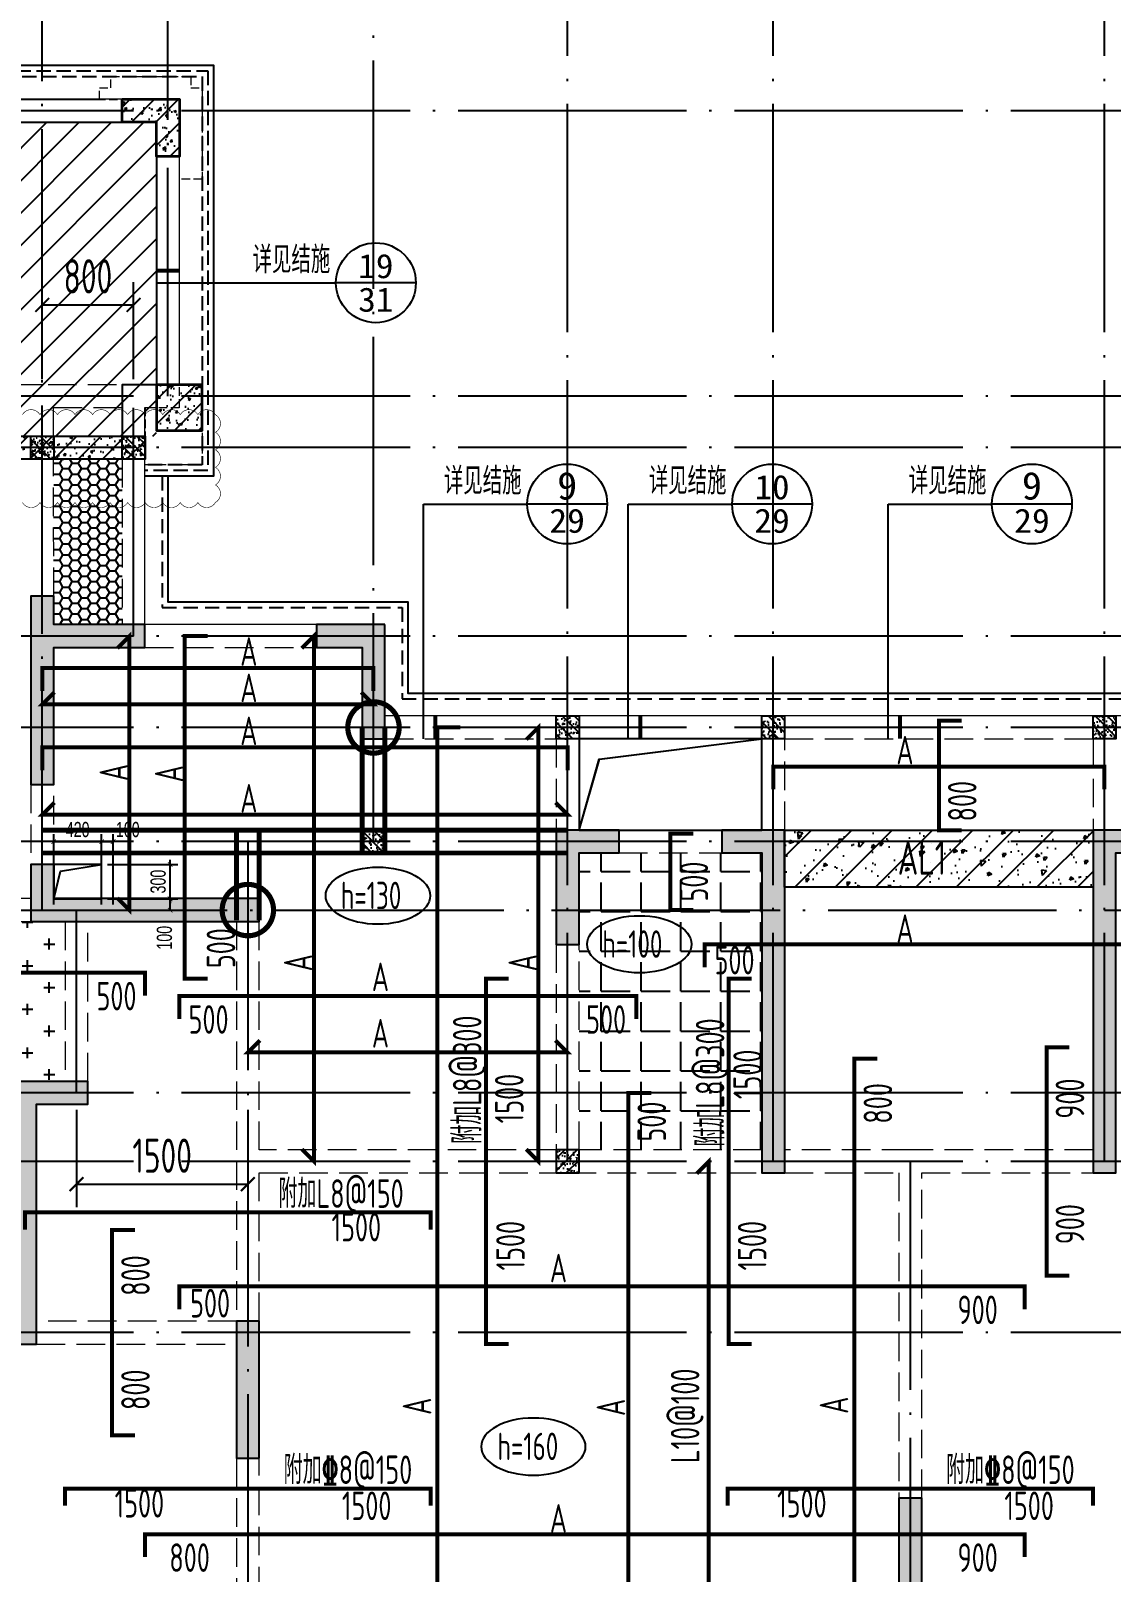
# Model space of a CAD drawing. Extents: x -668857 to 143095, y -247466 to 228182.
# Drawn here: x -200930 to -191471, y 131497 to 144994 of the extents above; entities that cross this region are included whole.
import ezdxf
from ezdxf.enums import TextEntityAlignment as Align

# ---------------------------------------------------------------- set-up
doc = ezdxf.new("R2010")
doc.units = 0
doc.header["$LTSCALE"] = 1000
for name, pattern in [('__DASH', [0.35, 0.25, -0.1]), ('DASH', [0.35, 0.25, -0.1]), ('DOTE', [2.42, 2, -0.2, 0.02, -0.2]), ('HIDDEN', [0.375, 0.25, -0.125])]:
    doc.linetypes.add(name, pattern=pattern)
doc.layers.get('0').update_dxf_attribs({"linetype": 'CONTINUOUS'})
doc.layers.get('DEFPOINTS').update_dxf_attribs({"linetype": 'CONTINUOUS'})
doc.layers.add('+公共字体', color=7, linetype='CONTINUOUS', lineweight=20)
doc.layers.add('平面-看线', color=45, linetype='CONTINUOUS', lineweight=15)
for name, color, linetype in [('A-DOTE', 10, 'DOTE'), ('BEAM', 4, 'DASH'), ('DIM_IDEN', 67, 'CONTINUOUS'), ('HATCH', 8, 'CONTINUOUS'), ('PUB_TEXT', 2, 'CONTINUOUS'), ('ROOF', 183, 'CONTINUOUS'), ('S-B板填充', 251, 'CONTINUOUS'), ('S-B板标注', 3, 'CONTINUOUS'), ('S-B板配筋', 6, 'CONTINUOUS'), ('S-B板配筋号', 7, 'CONTINUOUS'), ('S-B表格', 2, 'CONTINUOUS'), ('S-C承台编号', 6, 'CONTINUOUS'), ('S-D洞口', 4, 'CONTINUOUS'), ('S-D洞口标注', 3, 'CONTINUOUS'), ('S-L主梁线', 4, 'DASH'), ('S-Q墙填充', 252, 'CONTINUOUS'), ('S-Q墙实线', 6, 'CONTINUOUS'), ('S-Q墙标注', 3, 'CONTINUOUS'), ('S-Z柱填充', 252, 'CONTINUOUS'), ('S-Z柱实线', 6, 'CONTINUOUS'), ('S-板正筋', 2, 'CONTINUOUS'), ('S-构造柱', 212, 'CONTINUOUS'), ('TEXT', 2, 'CONTINUOUS'), ('水平筋标注', 7, 'CONTINUOUS'), ('看线', 251, 'CONTINUOUS')]:
    doc.layers.add(name, color=color, linetype=linetype)
doc.layers.add('审图修改', color=2, linetype='CONTINUOUS', plot=False)
doc.layers.add('配箍校核', color=34, linetype='CONTINUOUS', plot=False)
doc.styles.add('_TCH_AXIS', font='COMPLEX', dxfattribs={"bigfont": 'GBCBIG'})
doc.styles.add('_TCH_LABEL', font='simhei.ttf')
doc.styles.add('TSSD_REIN', font='tssdeng.shx', dxfattribs={"width": 0.7, "height": 300, "bigfont": 'tssdchn.shx'})
doc.styles.add('结构文字', font='zstxt.shx', dxfattribs={"width": 0.7, "bigfont": 'zshz.shx'})
doc.dimstyles.new('STRUCK', dxfattribs={"dimtxt": 400, "dimasz": 121, "dimexe": 200, "dimexo": 150, "dimgap": 115, "dimtad": 1, "dimdec": 0, "dimdsep": 46, "dimtxsty": '结构文字', "dimblk": 'ARCHTICK', "dimcen": 400, "dimclrd": 3, "dimclre": 3, "dimclrt": 7, "dimadec": 0, "dimazin": 0, "dimtfac": 1, "dimtdec": 0, "dimtix": 1, "dimtmove": 2, "dimatfit": 3, "dimldrblk": '_DIMX', "dimfxl": 0, "dimtolj": 1, "dimtzin": 0, "dimarcsym": 0})
doc.dimstyles.new('STRUCK30', dxfattribs={"dimscale": 0.33333, "dimtxt": 400, "dimasz": 121, "dimexe": 200, "dimexo": 150, "dimgap": 115, "dimtad": 1, "dimdec": 0, "dimdsep": 46, "dimtxsty": '结构文字', "dimblk": 'ARCHTICK', "dimcen": 400, "dimclrd": 3, "dimclre": 3, "dimclrt": 7, "dimadec": 0, "dimazin": 0, "dimtfac": 1, "dimtdec": 0, "dimtix": 1, "dimtmove": 2, "dimatfit": 3, "dimldrblk": '_DIMX', "dimfxl": 0, "dimtolj": 1, "dimtzin": 0, "dimarcsym": 0})

# ---------------------------------------------------------------- blocks, each defined once
blk = doc.blocks.new('20210726.16350016')
at = {"layer": 'A-DOTE'}
for p, q in [((18500, 13100.3), (18500, 21100)), ((19600, 17600), (19600, 21100)), ((21400, 13700), (21400, 21100)), ((23100, 10900), (23100, 21100)), ((24900, 10900), (24900, 21100)), ((27800, 10900), (27800, 21100)), ((55600, 20100), (3600, 20100)), ((55600, 17600), (3600, 17600)), ((19300, 15500), (19300, 17600)), ((55600, 17150), (3600, 17150)), ((55600, 15500), (3600, 15500)), ((55600, 14700), (3600, 14700)), ((55600, 13700), (3600, 13700)), ((20299.8, 13700), (20300, 3600)), ((3600, 13100.3), (55600, 13100.3)), ((18800, 11500), (18800, 13100)), ((55600, 11500), (3600, 11500)), ((55600, 10900), (3600, 10900)), ((26100, 10900), (26100, 3600)), ((55600, 9400), (3600, 9400))]:
    blk.add_line(p, q, dxfattribs=at)
blk = doc.blocks.new('20210729.03492876')
at = {"layer": 'ROOF', "ltscale": 0.8}
for points in [[(10500, 13200), (8500, 13200), (8500, 16500), (15700, 16500), (15700, 12900), (15100, 12900)], [(10700, 13250), (10700, 13700), (9000, 13700), (9000, 16000), (15200, 16000), (15200, 13700), (14900, 13700), (14900, 13250)]]:
    blk.add_lwpolyline(points, dxfattribs=at)
at = {"layer": 'ROOF', "linetype": '__DASH', "ltscale": 0.5}
for points in [[(10500, 13250), (8550, 13250), (8550, 16450), (15650, 16450), (15650, 12950), (15100, 12950)], [(10500, 13300), (8600, 13300), (8600, 16400), (15600, 16400), (15600, 13000), (15100, 13000)]]:
    blk.add_lwpolyline(points, dxfattribs=at)
at = {"layer": '平面-看线', "linetype": 'DASH', "ltscale": 0.3}
for points in [[(9500, 16200), (14700, 16200), (14700, 16300), (14800, 16300), (14800, 16400), (15090, 16400), (15090, 16400), (15210, 16400), (15210, 16400), (15500, 16400), (15500, 16300), (15600, 16300), (15600, 15500), (15400, 15500), (15400, 13700), (15600, 13700), (15600, 13000), (15100, 13000)], [(10500, 13250), (10500, 13500), (8800, 13500), (8800, 16200), (15400, 16200), (15400, 13500), (15100, 13500), (15100, 13250)]]:
    blk.add_lwpolyline(points, dxfattribs=at)
at = {"layer": '看线', "color": 201, "linetype": 'HIDDEN', "ltscale": 0.5}
blk.add_lwpolyline([(15250, 12900), (15250, 11750), (17350, 11750), (17350, 10950), (23750, 10950), (23750, 10950), (25300, 10950)], dxfattribs=at)
at = {"layer": '看线', "color": 201}
blk.add_lwpolyline([(15300, 12900), (15300, 11800), (17400, 11800), (17400, 11000), (23800, 11000), (23800, 11000), (25300, 11000)], dxfattribs=at)
blk = doc.blocks.new('_ArchTick')
at = {"color": 0, "linetype": 'ByBlock', "const_width": 0.15}
blk.add_lwpolyline([(-0.5, -0.5), (0.5, 0.5)], dxfattribs=at)
blk = doc.blocks.new('*D559')
at = {"layer": 'DEFPOINTS', "color": 0}
for p in [(-200310, 137694), (-199710, 137694), (-200310, 137394)]:
    blk.add_point(p, dxfattribs=at)
at = {"layer": 'S-D洞口标注', "color": 3, "lineweight": -2}
for p, q in [((-200260, 137694), (-199643, 137694)), ((-199710, 137694), (-199710, 137735)), ((-199710, 137394), (-199710, 137694)), ((-200260, 137394), (-199643, 137394)), ((-199710, 137394), (-199710, 137354))]:
    blk.add_line(p, q, dxfattribs=at)
at = {"layer": 'S-D洞口标注', "color": 3, "lineweight": -2, "xscale": 40.33293, "yscale": 40.33293, "zscale": 40.33293}
for p, rotation in [((-199710, 137694), 270), ((-199710, 137394), 90)]:
    blk.add_blockref('_ArchTick', p, dxfattribs=dict(at, rotation=rotation))
at = {"layer": 'S-D洞口标注', "color": 7, "insert": (-199815, 137544), "char_height": 133.3, "attachment_point": 5, "rotation": 90, "style": '结构文字'}
blk.add_mtext('\\A1;300', dxfattribs=at)
blk = doc.blocks.new('_DIMX')
blk.add_line((-150, 0), (150, 0))
at = {"const_width": 50}
blk.add_lwpolyline([(-70, -70), (70, 70)], dxfattribs=at)
blk = doc.blocks.new('*D560')
at = {"layer": 'DEFPOINTS', "color": 0}
for p in [(-200310, 137894), (-200730, 137294), (-200310, 137294)]:
    blk.add_point(p, dxfattribs=at)
at = {"layer": 'S-D洞口标注', "color": 3, "lineweight": -2}
for p, q in [((-200730, 137344), (-200730, 137960)), ((-200310, 137344), (-200310, 137960)), ((-200730, 137894), (-200310, 137894))]:
    blk.add_line(p, q, dxfattribs=at)
at = {"layer": 'S-D洞口标注', "color": 3, "lineweight": -2, "xscale": 40.33293, "yscale": 40.33293, "zscale": 40.33293, "rotation": 180}
blk.add_blockref('_ArchTick', (-200730, 137894), dxfattribs=at)
at = {"layer": 'S-D洞口标注', "color": 3, "lineweight": -2, "xscale": 40.33293, "yscale": 40.33293, "zscale": 40.33293}
blk.add_blockref('_ArchTick', (-200310, 137894), dxfattribs=at)
at = {"layer": 'S-D洞口标注', "color": 7, "insert": (-200520, 137999), "char_height": 133.3, "attachment_point": 5, "style": '结构文字'}
blk.add_mtext('\\A1;420', dxfattribs=at)
blk = doc.blocks.new('*D561')
at = {"layer": 'DEFPOINTS', "color": 0}
for p in [(-200210, 137894), (-200310, 137294), (-200210, 137294)]:
    blk.add_point(p, dxfattribs=at)
at = {"layer": 'S-D洞口标注', "color": 3, "lineweight": -2}
for p, q in [((-200310, 137344), (-200310, 137960)), ((-200210, 137344), (-200210, 137960)), ((-200310, 137894), (-200210, 137894))]:
    blk.add_line(p, q, dxfattribs=at)
at = {"layer": 'S-D洞口标注', "color": 3, "lineweight": -2, "xscale": 40.33293, "yscale": 40.33293, "zscale": 40.33293, "rotation": 180}
blk.add_blockref('_ArchTick', (-200310, 137894), dxfattribs=at)
at = {"layer": 'S-D洞口标注', "color": 3, "lineweight": -2, "xscale": 40.33293, "yscale": 40.33293, "zscale": 40.33293}
blk.add_blockref('_ArchTick', (-200210, 137894), dxfattribs=at)
at = {"layer": 'S-D洞口标注', "color": 7, "insert": (-200081, 137999), "char_height": 133.3, "attachment_point": 5, "style": '结构文字'}
blk.add_mtext('\\A1;100', dxfattribs=at)
blk = doc.blocks.new('*D562')
at = {"layer": 'DEFPOINTS', "color": 0}
for p in [(-200310, 137394), (-200310, 137294), (-199710, 137394)]:
    blk.add_point(p, dxfattribs=at)
at = {"layer": 'S-D洞口标注', "color": 3, "lineweight": -2}
for p, q in [((-200260, 137394), (-199643, 137394)), ((-200260, 137294), (-199643, 137294)), ((-199710, 137294), (-199710, 137394))]:
    blk.add_line(p, q, dxfattribs=at)
at = {"layer": 'S-D洞口标注', "color": 3, "lineweight": -2, "xscale": 40.33293, "yscale": 40.33293, "zscale": 40.33293}
for p, rotation in [((-199710, 137394), 90), ((-199710, 137294), 270)]:
    blk.add_blockref('_ArchTick', p, dxfattribs=dict(at, rotation=rotation))
at = {"layer": 'S-D洞口标注', "color": 7, "insert": (-199760, 137052), "char_height": 133.3, "attachment_point": 5, "rotation": 90, "style": '结构文字'}
blk.add_mtext('\\A1;100', dxfattribs=at)
blk = doc.blocks.new('20210803.22403995')
at = {"layer": '+公共字体', "color": 2, "const_width": 45}
for points in [[(-847438, -168387, 1), (-847438, -167937, 1), (-847438, -168387, -1)], [(-848538, -169986, 1), (-848538, -169536, 1), (-848538, -169986, -1)]]:
    blk.add_lwpolyline(points, format="xyb", dxfattribs=at)
blk = doc.blocks.new('20210807.15313138')
at = {"layer": 'S-Q墙填充'}
h = blk.add_hatch(color=252, dxfattribs=at)
h.dxf.hatch_style = 1
h.paths.add_polyline_path([(74816, 67840), (74816, 66540), (75016, 66540), (75016, 67740), (75815, 67740), (75815, 67940), (75016, 67940), (75016, 68190), (74816, 68190)])
h = blk.add_hatch(color=252, dxfattribs=at)
h.dxf.hatch_style = 1
h.paths.add_polyline_path([(77916, 67940), (77316, 67940), (77316, 67740), (77716, 67740), (77716, 66940), (77916, 66940)])
h = blk.add_hatch(color=252, dxfattribs=at)
h.dxf.hatch_style = 1
h.paths.add_polyline_path([(79416, 66140), (79416, 65140), (79616, 65140), (79616, 65940), (79966, 65940), (79966, 66140)])
h = blk.add_hatch(color=252, dxfattribs=at)
h.dxf.hatch_style = 1
h.paths.add_polyline_path([(81416, 66140), (80866, 66140), (80866, 65940), (81216, 65940), (81216, 63140), (81416, 63140)])
h = blk.add_hatch(color=252, dxfattribs=at)
h.dxf.hatch_style = 1
h.paths.add_polyline_path([(84116, 66140), (84116, 63140), (84316, 63140), (84316, 65940), (84616, 65940), (84616, 66140)])
h = blk.add_hatch(color=252, dxfattribs=at)
h.dxf.hatch_style = 1
h.paths.add_polyline_path([(75016, 65540), (75016, 65840), (74816, 65840), (74816, 65340), (75216, 65340), (76816, 65340), (76816, 65540), (75216, 65540)])
h = blk.add_hatch(color=252, dxfattribs=at)
h.dxf.hatch_style = 1
h.paths.add_polyline_path([(74866, 61640), (74866, 63240), (74866, 63740), (75316, 63740), (75316, 63940), (74666, 63940), (74666, 63240), (74666, 61840), (74466, 61840), (74466, 61640)])
h = blk.add_hatch(color=252, dxfattribs=at)
h.dxf.hatch_style = 1
h.paths.add_polyline_path([(76816, 60640), (76816, 61840), (76616, 61840), (76616, 60640)])
h = blk.add_hatch(color=252, dxfattribs=at)
h.dxf.hatch_style = 1
h.paths.add_polyline_path([(82416, 58640), (83316, 58640), (83416, 58640), (83416, 58840), (83316, 58840), (82616, 58840), (82616, 60290), (82416, 60290)])
at = {"layer": 'S-Z柱填充'}
h = blk.add_hatch(dxfattribs=at)
h.set_pattern_fill('ARMORED', color=256, scale=30, style=0)
h.set_pattern_definition([(50, (46738.58, -83346.06), (215.17805, -18.82564), [22.5, -247.5]), (355, (46738.58, -83346.06), (-41.6254, 225.65764), [18, -198]), (100.4514, (46756.5, -83347.63), (173.55281, 206.83186), [19.12206, -210.34263]), (46.1842, (46738.58, -83286.06), (320.1723, -49.6557), [33.75, -371.25]), (96.6356, (46765.26, -83290.2), (280.3988, 292.23536), [28.6831, -315.5139]), (351.1842, (46738.58, -83286.06), (280.3986, 292.2356), [27, -297]), (21, (46768.58, -83301.06), (179.07212, -120.78567), [22.5, -247.5]), (326, (46768.58, -83301.06), (72.9946, 217.545), [18, -198]), (71.4514, (46783.5, -83311.13), (252.0668, 96.75915), [19.12206, -210.34263]), (37.5, (46738.58, -83346.06), (3.647957, 99.868156), [0, -195.6, 0, -201, 0, -198.75]), (7.5, (46738.58, -83346.06), (78.92086, 118.32351), [0, -114.6, 0, -191.1, 0, -75.75]), (327.5, (46671.68, -83346.06), (160.14673, -6.76646), [0, -75, 0, -234, 0, -310.5]), (317.5, (46641.68, -83346.06), (174.95585, 30.0315), [0, -97.5, 0, -155.4, 0, -220.5]), (45, (46738.58, -83346.06), (-106.06602, 106.06602), [])])
h.paths.add_polyline_path([(75616, 72540), (76116, 72540), (76116, 72040), (75916, 72040), (75916, 72340), (75616, 72340)])
h = blk.add_hatch(dxfattribs=at)
h.set_pattern_fill('ARMORED', color=256, scale=30, style=0)
h.set_pattern_definition([(50, (-309692.94, 38050.78), (215.178055, -18.82564), [22.5, -247.5]), (355, (-309692.94, 38050.78), (-41.6254, 225.65764), [18, -198]), (100.4514, (-309675.01, 38049.21), (173.55281, 206.83186), [19.12206, -210.34263]), (46.1842, (-309692.94, 38110.78), (320.17231, -49.6557), [33.75, -371.25]), (96.6356, (-309666.26, 38106.64), (280.3988, 292.23536), [28.6831, -315.5139]), (351.1842, (-309692.94, 38110.78), (280.39858, 292.23558), [27, -297]), (21, (-309662.94, 38095.78), (179.072116, -120.78567), [22.5, -247.5]), (326, (-309662.94, 38095.78), (72.9946, 217.54501), [18, -198]), (71.4514, (-309648.02, 38085.71), (252.06679, 96.75915), [19.12206, -210.34263]), (37.5, (-309692.945, 38050.78), (3.647957, 99.868156), [0, -195.6, 0, -201, 0, -198.75]), (7.5, (-309692.94, 38050.78), (78.92086, 118.323514), [0, -114.6, 0, -191.1, 0, -75.75]), (327.5, (-309759.845, 38050.78), (160.146731, -6.766462), [0, -75, 0, -234, 0, -310.5]), (317.5, (-309789.84, 38050.78), (174.95585, 30.031495), [0, -97.5, 0, -155.4, 0, -220.5]), (45, (-309692.94, 38050.78), (-106.06602, 106.06602), [])])
h.paths.add_polyline_path([(76316, 70040), (75916, 70040), (75916, 69640), (76316, 69640)])
at = {"layer": 'S-D洞口', "color": 5}
blk.add_lwpolyline([(79616, 66140), (81216, 66140), (81216, 66940), (79616, 66940), (79616, 66140), (79793, 66762), (81216, 66940)], dxfattribs=at)
at = {"layer": 'S-L主梁线', "linetype": 'ByBlock', "lineweight": 18}
for p, q in [((75716, 72540), (70016, 72540)), ((76116, 70040), (76116, 72140)), ((75815, 67940), (75815, 69840)), ((75615, 69590), (75015, 69590)), ((75816, 69590), (75815, 69590)), ((77316, 67940), (75815, 67940)), ((79516, 67140), (77916, 67140)), ((81316, 67140), (79516, 67140)), ((84216, 67140), (81316, 67140)), ((87816, 67140), (84216, 67140)), ((79616, 66940), (81216, 66940)), ((79616, 66140), (79616, 66940)), ((81216, 66940), (81216, 66140)), ((80866, 66140), (79966, 66140))]:
    blk.add_line(p, q, dxfattribs=at)
at = {"layer": 'S-L主梁线', "linetype": 'DASH', "lineweight": 18}
for p, q in [((70016, 72340), (75716, 72340)), ((75916, 72140), (75916, 70040)), ((74915, 70040), (72116, 70040)), ((75916, 70040), (74915, 70040)), ((75015, 69590), (75015, 69840)), ((75015, 69840), (75615, 69840)), ((75615, 69840), (75615, 69590)), ((75815, 69840), (75916, 69840)), ((75015, 69390), (75616, 69390)), ((75016, 68190), (75015, 69390)), ((75615, 69390), (75615, 67940)), ((75815, 67740), (77316, 67740)), ((77916, 66940), (79416, 66940)), ((79416, 66940), (79416, 66140)), ((81416, 66940), (84116, 66940)), ((81416, 66140), (81416, 66940)), ((84116, 66940), (84116, 66140)), ((74816, 66540), (74816, 65840)), ((75016, 65840), (75016, 66540)), ((79966, 65940), (80866, 65940)), ((74816, 65540), (72216, 65540)), ((72216, 65340), (74816, 65340)), ((75116, 65340), (75116, 63940)), ((75316, 63940), (75316, 65340)), ((76616, 65340), (76616, 63240)), ((76816, 63340), (76816, 65340)), ((79416, 65140), (79416, 63340)), ((79616, 63340), (79616, 65140)), ((79416, 63340), (76816, 63340)), ((81216, 63340), (79616, 63340)), ((82516, 63340), (81416, 63340)), ((84116, 63340), (82516, 63340)), ((76616, 63240), (76616, 61840)), ((76816, 63140), (79516, 63140)), ((76816, 61840), (76816, 63140)), ((79516, 63140), (81216, 63140)), ((81416, 63140), (82416, 63140)), ((82416, 63140), (82416, 60290)), ((82616, 63140), (84116, 63140)), ((82616, 60290), (82616, 63140)), ((76616, 61840), (74866, 61840)), ((74866, 61640), (76616, 61640)), ((76616, 60640), (76616, 59090)), ((76816, 59090), (76816, 60640))]:
    blk.add_line(p, q, dxfattribs=at)
at = {"layer": 'S-Q墙实线'}
for points in [[(74816, 67840), (74816, 66540), (75016, 66540), (75016, 67740), (75815, 67740), (75815, 67940), (75016, 67940), (75016, 68190), (74816, 68190)], [(77916, 67940), (77316, 67940), (77316, 67740), (77716, 67740), (77716, 66940), (77916, 66940)], [(79416, 66140), (79416, 65140), (79616, 65140), (79616, 65940), (79966, 65940), (79966, 66140)], [(81416, 66140), (80866, 66140), (80866, 65940), (81216, 65940), (81216, 63140), (81416, 63140)], [(84116, 66140), (84116, 63140), (84316, 63140), (84316, 65940), (84616, 65940), (84616, 66140)], [(75016, 65540), (75016, 65840), (74816, 65840), (74816, 65340), (75216, 65340), (76816, 65340), (76816, 65540), (75216, 65540)], [(74866, 61640), (74866, 63240), (74866, 63740), (75316, 63740), (75316, 63940), (74666, 63940), (74666, 63240), (74666, 61840), (74466, 61840), (74466, 61640)], [(76816, 60640), (76816, 61840), (76616, 61840), (76616, 60640)], [(82416, 58640), (83316, 58640), (83416, 58640), (83416, 58840), (83316, 58840), (82616, 58840), (82616, 60290), (82416, 60290)]]:
    blk.add_lwpolyline(points, close=True, dxfattribs=at)
at = {"layer": 'S-Z柱实线', "lineweight": 35}
blk.add_lwpolyline([(75616, 72540), (76116, 72540), (76116, 72040), (75916, 72040), (75916, 72340), (75616, 72340), (75616, 72540)], dxfattribs=at)
blk.add_lwpolyline([(76316, 70040), (75916, 70040), (75916, 69640), (76316, 69640)], close=True, dxfattribs=at)
blk = doc.blocks.new('20210730.02141516')
at = {"layer": 'S-构造柱'}
h = blk.add_hatch(dxfattribs=at)
h.set_pattern_fill('ARMORED', color=256, scale=15, angle=-90, style=0)
h.set_pattern_definition([(320, (-154189.41, 3278673.45), (-9.4128202, -107.5890274), [11.25, -123.75]), (265, (-154189.41, 3278673.45), (112.82882, 20.8127), [9, -99]), (10.4514, (-154190.19, 3278664.49), (103.4159313, -86.7764073), [9.5610285, -105.1713168]), (316.1842, (-154159.41, 3278673.45), (-24.827852, -160.0861573), [16.875, -185.625]), (6.6356, (-154161.48, 3278660.11), (146.117681, -140.199406), [14.341543, -157.75695]), (261.1842, (-154159.41, 3278673.45), (146.11779, -140.199292), [13.5, -148.5]), (291, (-154166.91, 3278658.45), (-60.3928336, -89.5360578), [11.25, -123.75]), (236, (-154166.91, 3278658.45), (108.7725068, -36.4972998), [9, -99]), (341.4514, (-154171.94, 3278650.99), (48.3795745, -126.0333943), [9.5610285, -105.1713168]), (307.5, (-154189.41, 3278673.454), (49.93407807, -1.8239783), [0, -97.8, 0, -100.5, 0, -99.375]), (277.5, (-154189.41, 3278673.454), (59.1617568, -39.4604306), [0, -57.3, 0, -95.55, 0, -37.875]), (237.5, (-154189.41, 3278706.904), (-3.38323076, -80.07336543), [0, -37.5, 0, -117, 0, -155.25]), (227.5, (-154189.41, 3278721.904), (15.0157473, -87.4779254), [0, -48.75, 0, -77.7, 0, -110.25]), (315, (-154189.41, 3278673.454), (53.0330086, 53.0330086), [])])
h.paths.add_polyline_path([(200, 200), (200, 0), (0, 0), (0, 200)])
blk.add_lwpolyline([(200, 200), (200, 0), (0, 0), (0, 200)], close=True, dxfattribs=at)
blk = doc.blocks.new('20210809.18285270')
at = {"layer": 'ROOF', "rotation": 359.9999999538236}
for p in [(13900, 12550), (14700, 12550)]:
    blk.add_blockref('20210730.02141516', p, dxfattribs=at)
at = {"layer": 'ROOF'}
for p in [(18500, 10100), (20300, 10100), (23200, 10100), (16800, 9100)]:
    blk.add_blockref('20210730.02141516', p, dxfattribs=at)
at = {"layer": 'ROOF', "xscale": -1, "rotation": 4.61764226855621e-08}
blk.add_blockref('20210730.02141516', (18700, 6300), dxfattribs=at)
blk = doc.blocks.new('*D471')
at = {"layer": 'DEFPOINTS', "color": 0}
for p in [(-200559, -4859), (-199059, -4859), (-199059, -5659)]:
    blk.add_point(p, dxfattribs=at)
at = {"layer": 'S-Q墙标注', "color": 3, "lineweight": -2}
for p, q in [((-200559, -5009), (-200559, -5859)), ((-199059, -5009), (-199059, -5859)), ((-200559, -5659), (-199059, -5659))]:
    blk.add_line(p, q, dxfattribs=at)
at = {"layer": 'S-Q墙标注', "color": 3, "lineweight": -2, "xscale": 121, "yscale": 121, "zscale": 121, "rotation": 180}
blk.add_blockref('_ArchTick', (-200559, -5659), dxfattribs=at)
at = {"layer": 'S-Q墙标注', "color": 3, "lineweight": -2, "xscale": 121, "yscale": 121, "zscale": 121}
blk.add_blockref('_ArchTick', (-199059, -5659), dxfattribs=at)
at = {"layer": 'S-Q墙标注', "color": 7, "insert": (-199809, -5409), "char_height": 300, "attachment_point": 5, "style": 'TSSD_REIN'}
blk.add_mtext('\\A1;1500', dxfattribs=at)
blk = doc.blocks.new('*D604')
at = {"layer": 'DEFPOINTS', "color": 0}
for p in [(-200030, 142594), (-200830, 141794), (-200030, 141794)]:
    blk.add_point(p, dxfattribs=at)
at = {"layer": 'S-Q墙标注', "color": 3, "lineweight": -2}
for p, q in [((-200830, 141944), (-200830, 142794)), ((-200030, 141944), (-200030, 142794)), ((-200830, 142594), (-200030, 142594))]:
    blk.add_line(p, q, dxfattribs=at)
at = {"layer": 'S-Q墙标注', "color": 3, "lineweight": -2, "xscale": 121, "yscale": 121, "zscale": 121, "rotation": 180}
blk.add_blockref('_ArchTick', (-200830, 142594), dxfattribs=at)
at = {"layer": 'S-Q墙标注', "color": 3, "lineweight": -2, "xscale": 121, "yscale": 121, "zscale": 121}
blk.add_blockref('_ArchTick', (-200030, 142594), dxfattribs=at)
at = {"layer": 'S-Q墙标注', "color": 7, "insert": (-200430, 142844), "char_height": 300, "attachment_point": 5, "style": 'TSSD_REIN'}
blk.add_mtext('\\A1;800', dxfattribs=at)
blk = doc.blocks.new('20210810.07371259')
at = {"layer": 'DIM_IDEN'}
for p, q in [((17216, 16098), (17942, 16098)), ((17942, 16098), (18787, 16098)), ((19487, 16098), (18787, 16098)), ((19553, 14161), (20462, 14161)), ((19553, 12105), (19553, 14161)), ((21162, 14161), (20462, 14161)), ((21347, 14161), (22256, 14161)), ((21347, 12105), (21347, 14161)), ((22956, 14161), (22256, 14161)), ((23622, 14161), (24531, 14161)), ((23622, 12105), (23622, 14161)), ((25231, 14161), (24531, 14161))]:
    blk.add_line(p, q, dxfattribs=at)
at = {"layer": 'DIM_IDEN', "const_width": 35}
for points in [[(17216, 16203), (17416, 16203)], [(19658, 12105), (19658, 12305)], [(21452, 12105), (21452, 12305)], [(23727, 12105), (23727, 12305)]]:
    blk.add_lwpolyline(points, dxfattribs=at)
at = {"layer": 'DIM_IDEN'}
for centre in [(19137, 16098), (20812, 14161), (22606, 14161), (24881, 14161)]:
    blk.add_circle(centre, 350, dxfattribs=at)
at = {"layer": 'PUB_TEXT', "style": '_TCH_AXIS'}
for p in [(18057, 16182), (19732, 14245), (21526, 14245), (23802, 14245)]:
    blk.add_text('详见结施', height=236.3, dxfattribs=at).set_placement(p)
at = {"layer": 'PUB_TEXT', "style": '_TCH_LABEL'}
for s, height, width, p, p2 in [('19', 212.3, 1.011364, (18982, 16139), (19291, 16139)), ('31', 212.3, 1.011364, (18982, 15845), (19291, 15845)), ('9', 242, 1.011364, (20724, 14200), (20900, 14200)), ('10', 213.8, 0.988889, (22454, 14202), (22758, 14202)), ('9', 242, 1.011364, (24793, 14200), (24969, 14200)), ('29', 211.6, 1.022989, (20656, 13909), (20967, 13909)), ('29', 211.6, 1.022989, (22450, 13909), (22761, 13909)), ('29', 211.6, 1.022989, (24725, 13909), (25037, 13909))]:
    blk.add_text(s, height=height, dxfattribs=dict(at, width=width)).set_placement(p, p2, align=Align.FIT)
blk = doc.blocks.new('20210810.19092027')
at = {"layer": 'S-Q墙标注'}
dim = blk.add_linear_dim(base=(100917.7, 61274), p1=(99417.8, 62074), p2=(100917.7, 62074), dimstyle='STRUCK', override={"dimtxt": 300, "dimgap": 100, "dimtxsty": 'TSSD_REIN'}, dxfattribs=at)
dim.commit()
dim.dimension.update_dxf_attribs({"geometry": '*D471', "text_midpoint": (100167.7, 61524), "insert": (299976.5, 66933)})

msp = doc.modelspace()

# ---------------------------------------------------------------- hatches: boundary and pattern name
at = {"layer": 'BEAM', "linetype": 'ByBlock'}
h = msp.add_hatch(dxfattribs=at)
h.set_pattern_fill('ARMORED', color=252, scale=50, angle=180, style=0)
h.set_pattern_definition([(230, (-412101.04, 2051915.23), (-358.63009, 31.376067), [37.5, -412.5]), (175, (-412101.04, 2051915.23), (69.37567, -376.09607), [30, -330]), (280.4514, (-412130.93, 2051917.84), (-289.25469, -344.71977), [31.870095, -350.571056]), (226.1842, (-412101.04, 2051815.23), (-533.62052, 82.75951), [56.25, -618.75]), (276.6356, (-412145.5, 2051822.1), (-467.33135, -487.05894), [47.80514, -525.8565]), (171.1842, (-412101.04, 2051815.2), (-467.33097, -487.0593), [45, -495]), (201, (-412151.04, 2051840.23), (-298.453526, 201.309445), [37.5, -412.5]), (146, (-412151.04, 2051840.23), (-121.657666, -362.57502), [30, -330]), (251.4514, (-412175.9, 2051857), (-420.111314, -161.26525), [31.870095, -350.571056]), (217.5, (-412101.04, 2051915.23), (-6.079928, -166.446927), [0, -326, 0, -335, 0, -331.25]), (187.5, (-412101.04, 2051915.23), (-131.534769, -197.205856), [0, -191, 0, -318.5, 0, -126.25]), (147.5, (-411989.54, 2051915.23), (-266.911218, 11.277436), [0, -125, 0, -390, 0, -517.5]), (137.5, (-411939.54, 2051915.23), (-291.593085, -50.05249), [0, -162.5, 0, -259, 0, -367.5]), (225, (-412101.04, 2051915.23), (176.776695, -176.776695), [])])
h.paths.add_polyline_path([(-191629.91, 137493.92), (-194329.91, 137493.92), (-194329.91, 137993.92), (-191629.91, 137993.92)])
at = {"layer": 'HATCH'}
h = msp.add_hatch(dxfattribs=at)
h.set_pattern_fill('ARMORED', color=252, scale=30, style=0)
h.set_pattern_definition([(50, (-76769, -144636.7), (215.17805, -18.82564), [22.5, -247.5]), (355, (-76769, -144636.7), (-41.6254, 225.65764), [18, -198]), (100.4514, (-76751.07, -144638.27), (173.55281, 206.83186), [19.12206, -210.34263]), (46.1842, (-76769, -144576.7), (320.17231, -49.6557), [33.75, -371.25]), (96.6356, (-76742.32, -144580.84), (280.3988, 292.23536), [28.6831, -315.5139]), (351.1842, (-76769, -144576.7), (280.3986, 292.23558), [27, -297]), (21, (-76739, -144591.7), (179.07212, -120.78567), [22.5, -247.5]), (326, (-76739, -144591.7), (72.9946, 217.54501), [18, -198]), (71.4514, (-76724.08, -144601.77), (252.06679, 96.75915), [19.12206, -210.34263]), (37.5, (-76769, -144636.7), (3.647957, 99.868156), [0, -195.6, 0, -201, 0, -198.75]), (7.5, (-76769, -144636.7), (78.92086, 118.323514), [0, -114.6, 0, -191.1, 0, -75.75]), (327.5, (-76835.9, -144636.7), (160.14673, -6.766462), [0, -75, 0, -234, 0, -310.5]), (317.5, (-76865.9, -144636.7), (174.95585, 30.031495), [0, -97.5, 0, -155.4, 0, -220.5]), (45, (-76769, -144636.7), (-106.06602, 106.06602), [])])
h.paths.add_polyline_path([(-204530.29, 141443.81), (-199930.12, 141443.82), (-199930.12, 141243.91), (-204530.29, 141243.9)])
at = {"layer": 'S-B板填充'}
h = msp.add_hatch(dxfattribs=at)
h.set_pattern_fill('METAL', color=256, scale=50, style=0)
h.set_pattern_definition([(45, (-116995.96, -10449.93), (-141.42136, 141.42136), [])])
edge = h.paths.add_edge_path()
edge.add_line((-204529.9, 141443.82), (-199829.9, 141444.05))
edge.add_line((-199829.9, 141444.05), (-199829.9, 141894.07))
edge.add_line((-199829.9, 141894.07), (-199829.9, 142093.93))
edge.add_line((-199829.9, 142093.93), (-199829.91, 144193.93))
edge.add_line((-199829.91, 144193.93), (-206029.89, 144193.93))
edge.add_line((-206029.89, 144193.93), (-206029.9, 141893.94))
edge.add_line((-206029.9, 141893.94), (-204529.92, 141893.93))
edge.add_line((-204529.92, 141893.93), (-204529.9, 141443.93))
at = {"layer": 'S-B板填充', "linetype": 'ByBlock'}
h = msp.add_hatch(dxfattribs=at)
h.set_pattern_fill('HONEY', color=252, scale=17.142857, style=0)
h.set_pattern_definition([(0, (-145051.47, -42342.334), (81.642857, 47.136514), [54.42857, -108.857143]), (120, (-145051.47, -42342.334), (-81.642847, 47.136531), [54.42857, -108.857143]), (60, (-145051.47, -42342.334), (1e-05, 94.273045), [-108.857143, 54.42857])])
h.paths.add_polyline_path([(-200730.23, 139794.07), (-200130.09, 139794.07), (-200129.9, 141243.93), (-200729.9, 141243.93)])
at = {"layer": 'S-B板填充'}
h = msp.add_hatch(dxfattribs=at)
h.set_pattern_fill('ANGLE', color=252, scale=50, style=0)
h.set_pattern_definition([(0, (-98496, -10449.93), (0, 349.25), [254, -95.25]), (90, (-98496, -10449.93), (-349.25, 2e-14), [254, -95.25])])
h.paths.add_polyline_path([(-196129.93, 137793.93), (-194529.91, 137793.93), (-194529.91, 135193.94), (-196129.93, 135193.94)])
h = msp.add_hatch(dxfattribs=at)
h.set_pattern_fill('CROSS', color=252, scale=30, style=0)
h.set_pattern_definition([(0, (-116995.96, -10449.93), (190.5, 190.5), [95.25, -285.75]), (90, (-116948.34, -10497.56), (-190.5, 190.5), [95.25, -285.75])])
h.paths.add_polyline_path([(-203829.97, 137194.2), (-200630.03, 137194.2), (-200630.03, 135793.93), (-203829.97, 135793.93)])

# ---------------------------------------------------------------- linework, layer by layer
at = {"layer": 'BEAM', "linetype": 'ByBlock'}
msp.add_lwpolyline([(-191629.91, 137493.92), (-194329.91, 137493.92), (-194329.91, 137993.92), (-191629.91, 137993.92)], close=True, dxfattribs=at)
at = {"layer": 'S-B板标注'}
for centre in [(-197891.04, 137420.58), (-195602.1, 136995.19)]:
    msp.add_ellipse(centre, major_axis=(-457.33, 0), ratio=0.54724159, dxfattribs=at)
at = {"layer": 'S-B板标注', "extrusion": (0, 0, -1)}
msp.add_ellipse((-196529.81, 132596.16), major_axis=(457.33, -0.02), ratio=0.54724159, dxfattribs=at)
at = {"layer": 'S-B板配筋', "lineweight": 35, "const_width": 35}
for points in [[(-200172.31, 137400.27), (-200066.25, 137294.2), (-200066.25, 139693.93), (-200172.31, 139587.87)], [(-199381.86, 136694.2), (-199581.86, 136694.2), (-199581.86, 139693.93), (-199381.86, 139693.93)], [(-198557.76, 135200), (-198451.7, 135093.93), (-198451.7, 139693.93), (-198557.76, 139587.87)], [(-200829.91, 139214.02), (-200829.91, 139414.02), (-197929.9, 139414.02), (-197929.9, 139214.02)], [(-200723.85, 139201.79), (-200829.91, 139095.73), (-197929.91, 139095.73), (-198035.98, 139201.79)], [(-197169.52, 128794.1), (-197369.52, 128794.1), (-197369.52, 138893.93), (-197169.52, 138893.93)], [(-196591.9, 135200), (-196485.83, 135093.93), (-196485.83, 138893.93), (-196591.9, 138787.87)], [(-192779.91, 137993.93), (-192979.91, 137993.93), (-192979.91, 138953.93), (-192779.91, 138953.93)], [(-200829.9, 138519.37), (-200829.9, 138719.37), (-196229.9, 138719.37), (-196229.9, 138519.37)], [(-194429.9, 138350.76), (-194429.9, 138550.76), (-191529.9, 138550.76), (-191529.9, 138350.76)], [(-200723.85, 138235.09), (-200829.91, 138129.02), (-196229.91, 138129.02), (-196335.98, 138235.09)], [(-195129.91, 137293.93), (-195329.91, 137293.93), (-195329.91, 137963.93), (-195129.91, 137963.93)], [(-195029.91, 136793.93), (-195029.91, 136993.93), (-190929.91, 136993.93), (-190929.91, 136793.93)], [(-204529.97, 136545.9), (-204529.97, 136745.9), (-199930.03, 136745.9), (-199930.03, 136545.9)], [(-196745.72, 133493.94), (-196945.72, 133493.94), (-196945.72, 136693.94), (-196745.72, 136693.94)], [(-194618.98, 133493.94), (-194818.98, 133493.94), (-194818.98, 136693.94), (-194618.98, 136693.94)], [(-199629.91, 136341.59), (-199629.91, 136541.59), (-195629.9, 136541.59), (-195629.9, 136341.59)], [(-198923.85, 136153.39), (-199029.92, 136047.33), (-196229.91, 136047.33), (-196335.98, 136153.39)], [(-191836.79, 134093.94), (-192036.79, 134093.94), (-192036.78, 136093.94), (-191836.78, 136093.94)], [(-193518.74, 128794.1), (-193718.74, 128794.1), (-193718.74, 135993.94), (-193518.74, 135993.94)], [(-195498.6, 128794.1), (-195698.6, 128794.1), (-195698.6, 135693.94), (-195498.6, 135693.94)], [(-195099.91, 128900.16), (-194993.85, 128794.1), (-194993.85, 135093.94), (-195099.91, 134987.87)], [(-197429.88, 134496.27), (-197429.88, 134646.27), (-200979.88, 134646.27), (-200979.88, 134496.27)], [(-200018.6, 132693.93), (-200218.6, 132693.93), (-200218.6, 134493.93), (-200018.6, 134493.93)], [(-199629.91, 133798.89), (-199629.91, 133998.89), (-192229.91, 133998.89), (-192229.91, 133798.89)], [(-200629.83, 132077.96), (-200629.83, 132227.96), (-197429.83, 132227.96), (-197429.83, 132077.96)], [(-194829.83, 132077.96), (-194829.83, 132227.96), (-191629.83, 132227.96), (-191629.83, 132077.96)], [(-199929.91, 131629.15), (-199929.91, 131829.15), (-192229.91, 131829.15), (-192229.91, 131629.15)]]:
    msp.add_lwpolyline(points, dxfattribs=at)
at = {"layer": 'S-B表格'}
msp.add_lwpolyline([(-204530.29, 141443.81), (-199930.12, 141443.82), (-199930.12, 141243.91), (-204530.29, 141243.9)], close=True, dxfattribs=at)
at = {"layer": 'S-D洞口', "color": 5}
for points in [[(-196129.9, 137993.93), (-194529.9, 137993.93), (-194529.9, 138793.93), (-196129.9, 138793.93), (-196129.9, 137993.93), (-195952.12, 138616.16), (-194529.9, 138793.93)], [(-200729.9, 137394.2), (-200309.9, 137394.2), (-200309.9, 137694.2), (-200729.9, 137694.2), (-200729.9, 137394.2), (-200671.57, 137635.87), (-200309.9, 137694.2)]]:
    msp.add_lwpolyline(points, dxfattribs=at)
at = {"layer": 'S-板正筋', "color": 5, "linetype": 'DASH', "const_width": 42.86}
for points in [[(-198029.9, 138893.93), (-198029.9, 137793.93)], [(-197829.9, 138893.93), (-197829.9, 137793.93)], [(-200829.91, 137993.93), (-196229.9, 137993.93)], [(-199129.91, 137203.48), (-199129.91, 137993.93)], [(-198929.9, 137203.48), (-198929.9, 137993.93)], [(-200829.91, 137793.93), (-196229.9, 137793.93)]]:
    msp.add_lwpolyline(points, dxfattribs=at)
at = {"layer": '审图修改', "const_width": 5}
msp.add_lwpolyline([(-201003.92, 141632.12, -0.57735027), (-200850.29, 141632.12, -0.57735027), (-200696.66, 141632.12, -0.57735027), (-200543.04, 141632.12, -0.57735027), (-200389.41, 141632.12, -0.57735027), (-200235.78, 141632.12, -0.57735027), (-200082.15, 141632.12, -0.57735027), (-199928.52, 141632.12, -0.57735027), (-199774.9, 141632.12, -0.57735027), (-199621.27, 141632.12, -0.57735027), (-199467.64, 141632.12, -0.57735027), (-199314.01, 141632.12, -0.57735027), (-199314.01, 141478.5, -0.57735027), (-199314.01, 141324.87, -0.57735027), (-199314.01, 141171.24, -0.57735027), (-199314.01, 141017.61, -0.57735027), (-199314.01, 140863.98, -0.57735027), (-199467.64, 140863.98, -0.57735027), (-199621.27, 140863.98, -0.57735027), (-199774.9, 140863.98, -0.57735027), (-199928.52, 140863.98, -0.57735027), (-200082.15, 140863.98, -0.57735027), (-200235.78, 140863.98, -0.57735027), (-200389.41, 140863.98, -0.57735027), (-200543.04, 140863.98, -0.57735027), (-200696.66, 140863.98, -0.57735027), (-200850.29, 140863.98, -0.57735027), (-201003.92, 140863.98, -0.57735027)], format="xyb", dxfattribs=at)

# ---------------------------------------------------------------- block references
msp.add_blockref('20210729.03492876', (-215029.9, 128193.93))
at = {"layer": 'A-DOTE'}
msp.add_blockref('20210726.16350016', (-219329.9, 124193.89), dxfattribs=at)
at = {"layer": 'PUB_TEXT'}
msp.add_blockref('20210810.07371259', (-217045.79, 126689.31), dxfattribs=at)
at = {"layer": 'S-C承台编号'}
msp.add_blockref('20210803.22403995', (649508.24, 307055.47), dxfattribs=at)
at = {"layer": 'S-Q墙填充'}
msp.add_blockref('20210807.15313138', (-275745.54, 71854.39), dxfattribs=at)
at = {"layer": '水平筋标注'}
msp.add_blockref('20210810.19092027', (-299947.73, 73619.94), dxfattribs=at)
at = {"layer": '配箍校核'}
msp.add_blockref('20210809.18285270', (-214829.92, 128694.1), dxfattribs=at)

# ---------------------------------------------------------------- texts
at = {"layer": 'S-B板标注', "color": 7, "style": 'TSSD_REIN', "width": 0.7}
for s, p in [('h=130', (-198215.73, 137302.44)), ('h=100', (-195926.79, 136877.05))]:
    msp.add_text(s, height=240, dxfattribs=at).set_placement(p)
msp.add_text('h=160', height=240, rotation=359.997282, dxfattribs=at).set_placement((-196844.82, 132478.03))
at = {"layer": 'S-B板配筋号', "color": 1, "style": 'TSSD_REIN', "width": 0.7}
for s, p in [('A', (-199096.3, 139433.6)), ('A', (-199096.3, 139115.3)), ('A', (-199096.3, 138738.94)), ('A', (-193351.77, 138570.33)), ('A', (-199096.3, 138148.59)), ('A', (-193351.77, 137007.62)), ('A', (-197944.1, 136584.8)), ('A', (-197944.1, 136090.53)), ('附加L8@150', (-198761.65, 134686.82)), ('附加%%1328@150', (-198716.78, 132268.52)), ('附加%%1328@150', (-192916.78, 132268.52))]:
    msp.add_text(s, height=250, dxfattribs=at).set_placement(p)
for s, p in [('A', (-200078.91, 138424)), ('A', (-199594.53, 138412.72)), ('A', (-198464.36, 136757.96)), ('A', (-196498.5, 136757.96)), ('附加L8@300', (-196984.34, 135248.24)), ('附加L8@300', (-194857.6, 135223.07)), ('L10@100', (-195076.43, 132451.3)), ('A', (-197423.88, 132873.85)), ('A', (-193773.1, 132882.96))]:
    msp.add_text(s, height=250, rotation=449.999992, dxfattribs=at).set_placement(p)
at = {"layer": 'S-B板配筋号', "style": 'TSSD_REIN', "width": 0.7}
for s, p in [('800', (-192899.91, 138248.13)), ('500', (-195249.91, 137543.93)), ('500', (-199390.03, 136960.94)), ('1500', (-194779.07, 135855.97)), ('1500', (-196865.72, 135643.94)), ('900', (-191956.78, 135643.94)), ('800', (-193638.74, 135601.78)), ('500', (-195618.6, 135442.21)), ('900', (-191956.79, 134543.94)), ('1500', (-196854.91, 134355.49)), ('1500', (-194738.98, 134355.49)), ('800', (-200138.6, 134093.93)), ('800', (-200138.6, 133093.93))]:
    msp.add_text(s, height=250, rotation=449.999992, dxfattribs=at).set_placement(p, align=Align.TOP_CENTER)
for s, p in [('500', (-194768.58, 136981.04)), ('500', (-200180.03, 136665.9)), ('500', (-199373.8, 136461.59)), ('500', (-195893.08, 136461.59)), ('1500', (-198080.22, 134643.24)), ('500', (-199360.52, 133976.41)), ('900', (-192639.77, 133918.89)), ('1500', (-199979.49, 132224.93)), ('1500', (-197989.52, 132202.63)), ('1500', (-194179.49, 132224.93)), ('1500', (-192189.52, 132202.63)), ('800', (-199539.77, 131749.15)), ('900', (-192639.77, 131749.15))]:
    msp.add_text(s, height=250, dxfattribs=at).set_placement(p, align=Align.TOP_CENTER)
for p in [(-196385.44, 134034.95), (-196385.44, 131843.21)]:
    msp.add_text('A', height=250, dxfattribs=at).set_placement(p)
msp.add_text('A', height=250, rotation=449.999992, dxfattribs=at).set_placement((-195726.34, 132864.05))
at = {"layer": 'TEXT', "color": 1, "style": 'TSSD_REIN', "width": 0.7}
msp.add_text('AL1', height=300, dxfattribs=at).set_placement((-192915.25, 137603.31, 0), align=Align.RIGHT)

# ---------------------------------------------------------------- dimensions: what is measured, and where the dimension line sits
at = {"layer": 'S-D洞口标注'}
dim = msp.add_linear_dim(base=(-200309.9, 137893.6), p1=(-200729.9, 137293.6), p2=(-200309.9, 137294.2), dimstyle='STRUCK30', dxfattribs=at)
dim.commit()
dim.dimension.update_dxf_attribs({"geometry": '*D560', "text_midpoint": (-200519.9, 137998.6)})
dim = msp.add_linear_dim(base=(-200209.91, 137893.6), p1=(-200309.9, 137294.2), p2=(-200209.91, 137294.2), dimstyle='STRUCK30', dxfattribs=at)
dim.commit()
dim.dimension.update_dxf_attribs({"geometry": '*D561', "text_midpoint": (-200081.02, 137998.6), "dimtype": 160})
dim = msp.add_linear_dim(base=(-199709.9, 137694.2), p1=(-200309.9, 137394.2), p2=(-200309.9, 137694.2), angle=90, dimstyle='STRUCK30', dxfattribs=at)
dim.commit()
dim.dimension.update_dxf_attribs({"geometry": '*D559', "text_midpoint": (-199814.9, 137544.2)})
dim = msp.add_linear_dim(base=(-199709.9, 137394.2), p1=(-200309.9, 137294.2), p2=(-200309.9, 137394.2), angle=90, dimstyle='STRUCK30', dxfattribs=at)
dim.commit()
dim.dimension.update_dxf_attribs({"geometry": '*D562', "text_midpoint": (-199759.9, 137052.28), "dimtype": 160})
at = {"layer": 'S-Q墙标注'}
dim = msp.add_linear_dim(base=(-200029.9, 142593.93), p1=(-200829.9, 141793.93), p2=(-200029.9, 141793.93), dimstyle='STRUCK', override={"dimtxt": 300, "dimgap": 100, "dimtxsty": 'TSSD_REIN'}, dxfattribs=at)
dim.commit()
dim.dimension.update_dxf_attribs({"geometry": '*D604', "text_midpoint": (-200429.9, 142843.93)})

doc.saveas('drawing.dxf')
